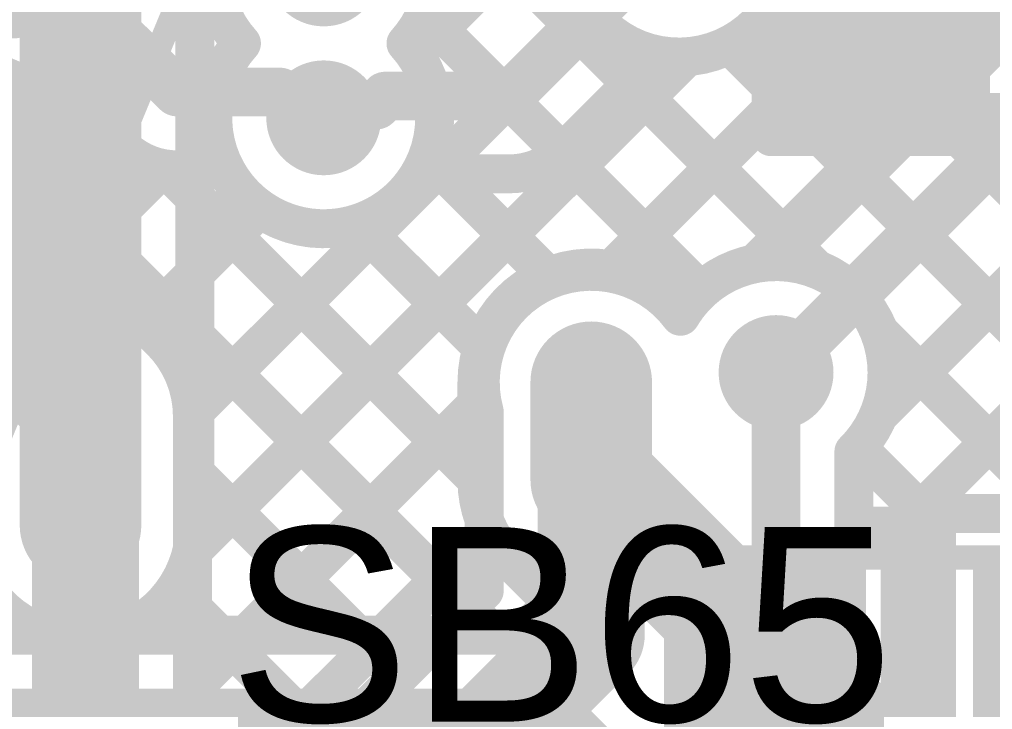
# Model space of a CAD drawing. Header units: millimetres. Extents: x -0.64 to 2.98, y -0.65 to 2.86.
# Drawn here: x -0.0376 to 0.1625, y 1.7117 to 1.8536 of the extents above; entities that cross this region are included whole.
import ezdxf

# ---------------------------------------------------------------- set-up
doc = ezdxf.new("R2010")
doc.units = ezdxf.units.MM
doc.header["$MEASUREMENT"] = 0
for name, color, linetype in [('BottomLayer', 5, 'Continuous'), ('BottomOverlay', 54, 'Continuous'), ('BottomPaste', 16, 'Continuous'), ('BottomSolder', 6, 'Continuous'), ('Mechanical2', 216, 'Continuous'), ('PadHoleLayer', 156, 'Continuous'), ('TopLayer', 1, 'Continuous'), ('TopOverlay', 2, 'Continuous'), ('TopPaste', 8, 'Continuous'), ('TopSolder', 216, 'Continuous'), ('ViaHoleLayer', 16, 'Continuous')]:
    doc.layers.add(name, color=color, linetype=linetype)
doc.styles.add('Arial', font='', dxfattribs={"height": 0.2})
doc.styles.get('Arial').set_extended_font_data('Arial')

# ---------------------------------------------------------------- blocks, each defined once
blk = doc.blocks.new('R___0603_B_67')
at = {"layer": 'BottomLayer'}
for points in [[(-0.045, -0.0175), (-0.045, 0.0175), (-0.015, 0.0175), (-0.015, -0.0175)], [(0.015, -0.0175), (0.015, 0.0175), (0.045, 0.0175), (0.045, -0.0175)]]:
    blk.add_hatch(color=5, dxfattribs=at).paths.add_polyline_path(points)
at = {"layer": 'BottomPaste'}
for points in [[(-0.045, -0.0175), (-0.045, 0.0175), (-0.015, 0.0175), (-0.015, -0.0175)], [(0.015, -0.0175), (0.015, 0.0175), (0.045, 0.0175), (0.045, -0.0175)]]:
    blk.add_hatch(color=16, dxfattribs=at).paths.add_polyline_path(points)
at = {"layer": 'BottomSolder'}
for points in [[(-0.049, -0.0215), (-0.049, 0.0215), (-0.011, 0.0215), (-0.011, -0.0215)], [(0.011, -0.0215), (0.011, 0.0215), (0.049, 0.0215), (0.049, -0.0215)]]:
    blk.add_hatch(color=6, dxfattribs=at).paths.add_polyline_path(points)
at = {"layer": 'BottomOverlay', "const_width": 0.005}
for points in [[(-0.048, -0.021), (-0.048, 0.021)], [(0.048, 0.021), (-0.048, 0.021)], [(0.048, -0.021), (0.048, 0.021)], [(0.048, -0.021), (-0.048, -0.021)]]:
    blk.add_lwpolyline(points, dxfattribs=at)
at = {"layer": 'BottomOverlay', "const_width": 0.0025}
for points in [[(-0.04925, 0.021, 1), (-0.04675, 0.021, 1)], [(-0.04925, 0.021, 1), (-0.04675, 0.021, 1)], [(0.04675, 0.021, 1), (0.04925, 0.021, 1)], [(0.04675, 0.021, 1), (0.04925, 0.021, 1)], [(-0.04925, -0.021, 1), (-0.04675, -0.021, 1)], [(-0.04925, -0.021, 1), (-0.04675, -0.021, 1)], [(0.04675, -0.021, 1), (0.04925, -0.021, 1)], [(0.04675, -0.021, 1), (0.04925, -0.021, 1)]]:
    blk.add_lwpolyline(points, format="xyb", close=True, dxfattribs=at)
blk = doc.blocks.new('SPH8878LR5H_1_75')
at = {"layer": 'BottomSolder'}
h = blk.add_hatch(color=6, dxfattribs=at)
edge = h.paths.add_edge_path()
edge.add_arc((0, -0.04043), 0.004, 0, 360)
at = {"layer": 'PadHoleLayer'}
h = blk.add_hatch(color=156, dxfattribs=at)
edge = h.paths.add_edge_path()
edge.add_arc((0, -0.04043), 0.02018, 0, 360)
at = {"layer": 'TopLayer'}
for points in [[(-0.04567, 0.04992), (-0.0187, 0.04992), (-0.0187, 0.03095), (-0.04567, 0.03095)], [(0.0187, 0.04992), (0.04567, 0.04992), (0.04567, 0.03095), (0.0187, 0.03095)], [(-0.04567, 0.01913), (-0.0187, 0.01913), (-0.0187, -0.00146), (-0.04567, -0.00146)], [(0.0187, 0.01913), (0.04567, 0.01913), (0.04567, -0.00146), (0.0187, -0.00146)]]:
    blk.add_hatch(color=1, dxfattribs=at).paths.add_polyline_path(points)
h = blk.add_hatch(color=1, dxfattribs=at)
edge = h.paths.add_edge_path()
edge.add_arc((0, 0.02464), 0.00787, 0, 360)
h = blk.add_hatch(color=1, dxfattribs=at)
edge = h.paths.add_edge_path()
edge.add_arc((0, -0.04043), 0.03199, 0, 360)
at = {"layer": 'TopPaste'}
for points in [[(-0.04567, 0.04992), (-0.0187, 0.04992), (-0.0187, 0.03095), (-0.04567, 0.03095)], [(0.0187, 0.04992), (0.04567, 0.04992), (0.04567, 0.03095), (0.0187, 0.03095)], [(-0.04567, 0.01913), (-0.0187, 0.01913), (-0.0187, -0.00146), (-0.04567, -0.00146)], [(0.0187, 0.01913), (0.04567, 0.01913), (0.04567, -0.00146), (0.0187, -0.00146)]]:
    blk.add_hatch(color=8, dxfattribs=at).paths.add_polyline_path(points)
h = blk.add_hatch(color=8, dxfattribs=at)
edge = h.paths.add_edge_path()
edge.add_arc((0, 0.02464), 0.00787, 0, 360)
at = {"layer": 'TopSolder'}
for points in [[(-0.04967, 0.05392), (-0.0147, 0.05392), (-0.0147, 0.02695), (-0.04967, 0.02695)], [(0.0147, 0.05392), (0.04967, 0.05392), (0.04967, 0.02695), (0.0147, 0.02695)], [(-0.04967, 0.02313), (-0.0147, 0.02313), (-0.0147, -0.00546), (-0.04967, -0.00546)], [(0.0147, 0.02313), (0.04967, 0.02313), (0.04967, -0.00546), (0.0147, -0.00546)]]:
    blk.add_hatch(color=216, dxfattribs=at).paths.add_polyline_path(points)
h = blk.add_hatch(color=216, dxfattribs=at)
edge = h.paths.add_edge_path()
edge.add_arc((0, 0.02464), 0.01187, 0, 360)
h = blk.add_hatch(color=216, dxfattribs=at)
edge = h.paths.add_edge_path()
edge.add_arc((0, -0.04043), 0.03599, 0, 360)
at = {"layer": 'TopOverlay', "const_width": 0.005}
for points in [[(0.054, 0.058), (-0.054, 0.058)], [(-0.054, -0.084), (-0.054, 0.058)], [(0.054, -0.084), (0.054, 0.058)], [(-0.065, 0.036), (-0.065, 0.046)], [(-0.06, 0.041), (-0.065, 0.046)], [(-0.065, 0.036), (-0.06, 0.041)], [(0.054, -0.084), (-0.054, -0.084)]]:
    blk.add_lwpolyline(points, dxfattribs=at)
at = {"layer": 'TopOverlay', "const_width": 0.0025}
for points in [[(-0.05525, 0.058, 1), (-0.05275, 0.058, 1)], [(-0.05525, 0.058, 1), (-0.05275, 0.058, 1)], [(0.05275, 0.058, 1), (0.05525, 0.058, 1)], [(0.05275, 0.058, 1), (0.05525, 0.058, 1)], [(-0.06625, 0.046, 1), (-0.06375, 0.046, 1)], [(-0.06625, 0.046, 1), (-0.06375, 0.046, 1)], [(-0.06125, 0.041, 1), (-0.05875, 0.041, 1)], [(-0.06125, 0.041, 1), (-0.05875, 0.041, 1)], [(-0.06625, 0.036, 1), (-0.06375, 0.036, 1)], [(-0.06625, 0.036, 1), (-0.06375, 0.036, 1)], [(-0.05525, -0.084, 1), (-0.05275, -0.084, 1)], [(-0.05525, -0.084, 1), (-0.05275, -0.084, 1)], [(0.05275, -0.084, 1), (0.05525, -0.084, 1)], [(0.05275, -0.084, 1), (0.05525, -0.084, 1)]]:
    blk.add_lwpolyline(points, format="xyb", close=True, dxfattribs=at)
blk = doc.blocks.new('SOLDER_BRIDGE_135')
at = {"layer": 'TopLayer'}
for points in [[(-0.045, -0.0175), (-0.045, 0.0175), (-0.015, 0.0175), (-0.015, -0.0175)], [(0.015, -0.0175), (0.015, 0.0175), (0.045, 0.0175), (0.045, -0.0175)]]:
    blk.add_hatch(color=1, dxfattribs=at).paths.add_polyline_path(points)
at = {"layer": 'TopPaste'}
for points in [[(-0.045, -0.0175), (-0.045, 0.0175), (-0.015, 0.0175), (-0.015, -0.0175)], [(0.015, -0.0175), (0.015, 0.0175), (0.045, 0.0175), (0.045, -0.0175)]]:
    blk.add_hatch(color=8, dxfattribs=at).paths.add_polyline_path(points)
at = {"layer": 'TopSolder'}
for points in [[(-0.049, -0.0215), (-0.049, 0.0215), (-0.011, 0.0215), (-0.011, -0.0215)], [(0.011, -0.0215), (0.011, 0.0215), (0.049, 0.0215), (0.049, -0.0215)]]:
    blk.add_hatch(color=216, dxfattribs=at).paths.add_polyline_path(points)
at = {"layer": 'TopOverlay', "const_width": 0.005}
for points in [[(-0.05, 0.022), (-0.05, -0.022)], [(0.05, 0.022), (-0.05, 0.022)], [(0.05, 0.022), (0.05, -0.022)], [(0.05, -0.022), (-0.05, -0.022)]]:
    blk.add_lwpolyline(points, dxfattribs=at)
at = {"layer": 'TopOverlay', "const_width": 0.0025}
for points in [[(-0.05125, 0.022, 1), (-0.04875, 0.022, 1)], [(-0.05125, 0.022, 1), (-0.04875, 0.022, 1)], [(0.04875, 0.022, 1), (0.05125, 0.022, 1)], [(0.04875, 0.022, 1), (0.05125, 0.022, 1)], [(-0.05125, -0.022, 1), (-0.04875, -0.022, 1)], [(-0.05125, -0.022, 1), (-0.04875, -0.022, 1)], [(0.04875, -0.022, 1), (0.05125, -0.022, 1)], [(0.04875, -0.022, 1), (0.05125, -0.022, 1)]]:
    blk.add_lwpolyline(points, format="xyb", close=True, dxfattribs=at)
blk = doc.blocks.new('SOLDER_BRIDGE_143')
at = {"layer": 'TopLayer'}
for points in [[(-0.045, -0.0175), (-0.045, 0.0175), (-0.015, 0.0175), (-0.015, -0.0175)], [(0.015, -0.0175), (0.015, 0.0175), (0.045, 0.0175), (0.045, -0.0175)]]:
    blk.add_hatch(color=1, dxfattribs=at).paths.add_polyline_path(points)
at = {"layer": 'TopPaste'}
for points in [[(-0.045, -0.0175), (-0.045, 0.0175), (-0.015, 0.0175), (-0.015, -0.0175)], [(0.015, -0.0175), (0.015, 0.0175), (0.045, 0.0175), (0.045, -0.0175)]]:
    blk.add_hatch(color=8, dxfattribs=at).paths.add_polyline_path(points)
at = {"layer": 'TopSolder'}
for points in [[(-0.049, -0.0215), (-0.049, 0.0215), (-0.011, 0.0215), (-0.011, -0.0215)], [(0.011, -0.0215), (0.011, 0.0215), (0.049, 0.0215), (0.049, -0.0215)]]:
    blk.add_hatch(color=216, dxfattribs=at).paths.add_polyline_path(points)
at = {"layer": 'TopOverlay', "const_width": 0.005}
for points in [[(-0.05, -0.022), (-0.05, 0.022)], [(-0.05, 0.022), (0.05, 0.022)], [(0.05, -0.022), (0.05, 0.022)], [(-0.05, -0.022), (0.05, -0.022)]]:
    blk.add_lwpolyline(points, dxfattribs=at)
at = {"layer": 'TopOverlay', "const_width": 0.0025}
for points in [[(-0.05125, 0.022, 1), (-0.04875, 0.022, 1)], [(-0.05125, 0.022, 1), (-0.04875, 0.022, 1)], [(0.04875, 0.022, 1), (0.05125, 0.022, 1)], [(0.04875, 0.022, 1), (0.05125, 0.022, 1)], [(-0.05125, -0.022, 1), (-0.04875, -0.022, 1)], [(-0.05125, -0.022, 1), (-0.04875, -0.022, 1)], [(0.04875, -0.022, 1), (0.05125, -0.022, 1)], [(0.04875, -0.022, 1), (0.05125, -0.022, 1)]]:
    blk.add_lwpolyline(points, format="xyb", close=True, dxfattribs=at)
blk = doc.blocks.new('SPM0687LR5H_1_235')
at = {"layer": 'TopOverlay', "const_width": 0.005}
for points in [[(0.07402, 0.09591), (-0.07402, 0.09591)], [(-0.07402, -0.10591), (-0.07402, 0.09591)]]:
    blk.add_lwpolyline(points, dxfattribs=at)
at = {"layer": 'TopOverlay', "const_width": 0.0025}
blk.add_lwpolyline([(-0.07527, 0.09591, 1), (-0.07277, 0.09591, 1)], format="xyb", close=True, dxfattribs=at)
blk.add_lwpolyline([(-0.07527, 0.09591, 1), (-0.07277, 0.09591, 1)], format="xyb", close=True, dxfattribs=at)

msp = doc.modelspace()

# ---------------------------------------------------------------- hatches: boundary and pattern name
at = {"layer": 'BottomLayer'}
h = msp.add_hatch(color=5, dxfattribs=at)
edge = h.paths.add_edge_path()
edge.add_arc((0.025, 1.864), 0.01181, 0, 360)
h = msp.add_hatch(color=5, dxfattribs=at)
edge = h.paths.add_edge_path()
edge.add_arc((0.025, 1.83338), 0.01181, 0, 360)
h = msp.add_hatch(color=5, dxfattribs=at)
edge = h.paths.add_edge_path()
edge.add_arc((0.118, 1.781), 0.01181, 0, 360)
h = msp.add_hatch(color=5, dxfattribs=at)
edge = h.paths.add_edge_path()
edge.add_arc((0.08, 1.779), 0.01181, 0, 360)
h = msp.add_hatch(color=5, dxfattribs=at)
edge = h.paths.add_edge_path()
edge.add_arc((-0.025, 1.74961), 0.01181, 0, 360)
at = {"layer": 'BottomSolder'}
h = msp.add_hatch(color=6, dxfattribs=at)
edge = h.paths.add_edge_path()
edge.add_arc((0.025, 1.83338), 0.00791, 0, 360)
h = msp.add_hatch(color=6, dxfattribs=at)
edge = h.paths.add_edge_path()
edge.add_arc((0.118, 1.781), 0.00791, 0, 360)
h = msp.add_hatch(color=6, dxfattribs=at)
edge = h.paths.add_edge_path()
edge.add_arc((0.08, 1.779), 0.00791, 0, 360)
h = msp.add_hatch(color=6, dxfattribs=at)
edge = h.paths.add_edge_path()
edge.add_arc((-0.025, 1.74961), 0.00791, 0, 360)
at = {"layer": 'TopLayer'}
h = msp.add_hatch(color=1, dxfattribs=at)
edge = h.paths.add_edge_path()
edge.add_arc((0.025, 1.864), 0.01181, 0, 360)
h = msp.add_hatch(color=1, dxfattribs=at)
edge = h.paths.add_edge_path()
edge.add_arc((0.025, 1.83338), 0.01181, 0, 360)
h = msp.add_hatch(color=1, dxfattribs=at)
edge = h.paths.add_edge_path()
edge.add_arc((0.118, 1.781), 0.01181, 0, 360)
h = msp.add_hatch(color=1, dxfattribs=at)
edge = h.paths.add_edge_path()
edge.add_arc((0.08, 1.779), 0.01181, 0, 360)
h = msp.add_hatch(color=1, dxfattribs=at)
edge = h.paths.add_edge_path()
edge.add_arc((-0.025, 1.74961), 0.01181, 0, 360)
msp.add_hatch(color=1, dxfattribs=at).paths.add_polyline_path([(0.162, 1.701), (0.259, 1.701), (0.259, 1.741), (0.162, 1.741)])
at = {"layer": 'TopSolder'}
h = msp.add_hatch(color=216, dxfattribs=at)
edge = h.paths.add_edge_path()
edge.add_arc((0.025, 1.83338), 0.00791, 0, 360)
h = msp.add_hatch(color=216, dxfattribs=at)
edge = h.paths.add_edge_path()
edge.add_arc((0.118, 1.781), 0.00791, 0, 360)
h = msp.add_hatch(color=216, dxfattribs=at)
edge = h.paths.add_edge_path()
edge.add_arc((0.08, 1.779), 0.00791, 0, 360)
h = msp.add_hatch(color=216, dxfattribs=at)
edge = h.paths.add_edge_path()
edge.add_arc((-0.025, 1.74961), 0.00791, 0, 360)
at = {"layer": 'ViaHoleLayer'}
h = msp.add_hatch(color=16, dxfattribs=at)
edge = h.paths.add_edge_path()
edge.add_arc((0.025, 1.83338), 0.00591, 0, 360)
h = msp.add_hatch(color=16, dxfattribs=at)
edge = h.paths.add_edge_path()
edge.add_arc((0.118, 1.781), 0.00591, 0, 360)
h = msp.add_hatch(color=16, dxfattribs=at)
edge = h.paths.add_edge_path()
edge.add_arc((0.08, 1.779), 0.00591, 0, 360)
h = msp.add_hatch(color=16, dxfattribs=at)
edge = h.paths.add_edge_path()
edge.add_arc((-0.025, 1.74961), 0.00591, 0, 360)

# ---------------------------------------------------------------- linework, layer by layer
at = {"layer": 'BottomLayer'}
for points, const_width in [([(0.11366, 1.80339), (0.367, 2.05673)], 0.008), ([(-0.025, 1.74961), (-0.025, 1.99467)], 0.025), ([(-0.0015, 1.74961), (-0.0015, 1.98493)], 0.008), ([(0.11818, 1.80381), (0.22498, 1.91061)], 0.008), ([(0.118, 1.781), (0.23631, 1.89931)], 0.01), ([(0.06316, 1.83786), (0.08717, 1.86188)], 0.01), ([(0.14916, 1.86424), (0.16389, 1.84952)], 0.008), ([(0.08412, 1.80214), (0.14056, 1.85858)], 0.008), ([(0.12712, 1.858), (0.14975, 1.83537)], 0.008), ([(0.10843, 1.8484), (0.1356, 1.82123)], 0.008), ([(-0.00214, 1.74416), (0.09964, 1.84594)], 0.008), ([(-0.0015, 1.8452), (0.0033, 1.8404)], 0.008), ([(0.07449, 1.82656), (0.09413, 1.84621)], 0.008), ([(0.03579, 1.83598), (0.03767, 1.83786)], 0.01), ([(0.03767, 1.83786), (0.06316, 1.83786)], 0.01), ([(0.08824, 1.84031), (0.12146, 1.80709)], 0.008), ([(0.025, 1.83338), (0.02761, 1.83598)], 0.01), ([(0.02761, 1.83598), (0.03579, 1.83598)], 0.01), ([(-0.0015, 1.82965), (0.00219, 1.83334)], 0.008), ([(0.07409, 1.82618), (0.10252, 1.79775)], 0.008), ([(-0.0015, 1.77309), (0.04728, 1.82186)], 0.008), ([(0.04469, 1.82186), (0.06316, 1.82186)], 0.008), ([(0.05012, 1.82186), (0.07119, 1.80079)], 0.008), ([(-0.0015, 1.81691), (0.0565, 1.75891)], 0.008), ([(-0.0015, 1.80137), (0.01186, 1.81473)], 0.008), ([(0.03202, 1.81167), (0.0576, 1.7861)], 0.008), ([(-0.0015, 1.78863), (0.06013, 1.727)], 0.008), ([(0.08, 1.75894), (0.08, 1.779)], 0.025), ([(0.0565, 1.75894), (0.0565, 1.779)], 0.008), ([(0.00898, 1.727), (0.0565, 1.77452)], 0.008), ([(0.08, 1.75894), (0.14269, 1.69625)], 0.025), ([(-0.0015, 1.76035), (0.03185, 1.727)], 0.008), ([(0.03727, 1.727), (0.05889, 1.74862)], 0.008), ([(0.0634, 1.7423), (0.08035, 1.72536)], 0.008), ([(-0.00568, 1.73624), (0.00356, 1.727)], 0.008), ([(0.06555, 1.727), (0.07213, 1.73358)], 0.008), ([(-0.17599, 1.727), (-0.03141, 1.727)], 0.008), ([(-0.01859, 1.727), (0.07328, 1.727)], 0.008), ([(-0.232, 1.711), (0.07328, 1.711)], 0.01), ([(0.07328, 1.711), (0.10869, 1.6756)], 0.01)]:
    msp.add_lwpolyline(points, dxfattribs=dict(at, const_width=const_width))
at = {"layer": 'BottomLayer', "const_width": 0.008}
for points in [[(0.00809, 1.84869, -1.109065), (0.04469, 1.87552)], [(0.11815, 1.858, -0.324056), (0.09413, 1.84621)], [(0.04469, 1.82186, -1.109065), (0.00809, 1.84869)], [(0.07449, 1.82656, -0.199231), (0.06316, 1.82186)], [(0.07447, 1.82655, -0.198912), (0.06316, 1.82186)], [(0.09873, 1.7932, -0.259218), (0.11818, 1.80381)], [(0.0565, 1.779, -0.71875), (0.09873, 1.7932)], [(0.06338, 1.74232, -0.198912), (0.0565, 1.75894)], [(0.0634, 1.7423, -0.199188), (0.0565, 1.75894)], [(-0.03141, 1.727, -0.335474), (-0.0485, 1.74961)], [(-0.0015, 1.74961, -0.335474), (-0.01859, 1.727)], [(0.07328, 1.727, -0.114791), (0.08035, 1.72536)], [(0.07328, 1.727, -0.114791), (0.08035, 1.72536)]]:
    msp.add_lwpolyline(points, format="xyb", dxfattribs=at)
at = {"layer": 'BottomLayer'}
for points, const_width in [([(0.00609, 1.84869, 1), (0.01009, 1.84869, 1)], 0.004), ([(0.00609, 1.84869, 1), (0.01009, 1.84869, 1)], 0.004), ([(0.16189, 1.84952, 1), (0.16589, 1.84952, 1)], 0.004), ([(0.10643, 1.8484, 1), (0.11043, 1.8484, 1)], 0.004), ([(-0.0035, 1.8452, 1), (0.0005, 1.8452, 1)], 0.004), ([(0.09213, 1.84621, 1), (0.09613, 1.84621, 1)], 0.004), ([(0.09213, 1.84621, 1), (0.09613, 1.84621, 1)], 0.004), ([(0.09764, 1.84594, 1), (0.10164, 1.84594, 1)], 0.004), ([(0.0013, 1.8404, 1), (0.0053, 1.8404, 1)], 0.004), ([(0.03517, 1.83786, 1), (0.04017, 1.83786, 1)], 0.005), ([(0.03517, 1.83786, 1), (0.04017, 1.83786, 1)], 0.005), ([(0.06066, 1.83786, 1), (0.06566, 1.83786, 1)], 0.005), ([(0.06066, 1.83786, 1), (0.06566, 1.83786, 1)], 0.005), ([(0.08624, 1.84031, 1), (0.09024, 1.84031, 1)], 0.004), ([(0.02511, 1.83598, 1), (0.03011, 1.83598, 1)], 0.005), ([(0.02511, 1.83598, 1), (0.03011, 1.83598, 1)], 0.005), ([(0.03329, 1.83598, 1), (0.03829, 1.83598, 1)], 0.005), ([(0.03329, 1.83598, 1), (0.03829, 1.83598, 1)], 0.005), ([(0.14775, 1.83537, 1), (0.15175, 1.83537, 1)], 0.004), ([(0.00019, 1.83334, 1), (0.00419, 1.83334, 1)], 0.004), ([(0.0225, 1.83338, 1), (0.0275, 1.83338, 1)], 0.005), ([(-0.0035, 1.82965, 1), (0.0005, 1.82965, 1)], 0.004), ([(0.07247, 1.82655, 1), (0.07647, 1.82655, 1)], 0.004), ([(0.07249, 1.82656, 1), (0.07649, 1.82656, 1)], 0.004), ([(0.07249, 1.82656, 1), (0.07649, 1.82656, 1)], 0.004), ([(0.07209, 1.82618, 1), (0.07609, 1.82618, 1)], 0.004), ([(0.04269, 1.82186, 1), (0.04669, 1.82186, 1)], 0.004), ([(0.04269, 1.82186, 1), (0.04669, 1.82186, 1)], 0.004), ([(0.04528, 1.82186, 1), (0.04928, 1.82186, 1)], 0.004), ([(0.04812, 1.82186, 1), (0.05212, 1.82186, 1)], 0.004), ([(0.06116, 1.82186, 1), (0.06516, 1.82186, 1)], 0.004), ([(0.06116, 1.82186, 1), (0.06516, 1.82186, 1)], 0.004), ([(0.06116, 1.82186, 1), (0.06516, 1.82186, 1)], 0.004), ([(0.1336, 1.82123, 1), (0.1376, 1.82123, 1)], 0.004), ([(-0.0035, 1.81691, 1), (0.0005, 1.81691, 1)], 0.004), ([(0.00986, 1.81473, 1), (0.01386, 1.81473, 1)], 0.004), ([(0.03002, 1.81167, 1), (0.03402, 1.81167, 1)], 0.004), ([(0.11946, 1.80709, 1), (0.12346, 1.80709, 1)], 0.004), ([(0.11166, 1.80339, 1), (0.11566, 1.80339, 1)], 0.004), ([(0.11618, 1.80381, 1), (0.12018, 1.80381, 1)], 0.004), ([(0.11618, 1.80381, 1), (0.12018, 1.80381, 1)], 0.004), ([(-0.0035, 1.80137, 1), (0.0005, 1.80137, 1)], 0.004), ([(0.06919, 1.80079, 1), (0.07319, 1.80079, 1)], 0.004), ([(0.08212, 1.80214, 1), (0.08612, 1.80214, 1)], 0.004), ([(0.10052, 1.79775, 1), (0.10452, 1.79775, 1)], 0.004), ([(0.09673, 1.7932, 1), (0.10073, 1.7932, 1)], 0.004), ([(0.09673, 1.7932, 1), (0.10073, 1.7932, 1)], 0.004), ([(-0.0035, 1.78863, 1), (0.0005, 1.78863, 1)], 0.004), ([(0.07375, 1.779, 1), (0.08625, 1.779, 1)], 0.0125), ([(0.0556, 1.7861, 1), (0.0596, 1.7861, 1)], 0.004), ([(0.1155, 1.781, 1), (0.1205, 1.781, 1)], 0.005), ([(0.0545, 1.779, 1), (0.0585, 1.779, 1)], 0.004), ([(0.0545, 1.779, 1), (0.0585, 1.779, 1)], 0.004), ([(0.0545, 1.77452, 1), (0.0585, 1.77452, 1)], 0.004), ([(-0.0035, 1.77309, 1), (0.0005, 1.77309, 1)], 0.004), ([(0.07375, 1.75894, 1), (0.08625, 1.75894, 1)], 0.0125), ([(0.07375, 1.75894, 1), (0.08625, 1.75894, 1)], 0.0125), ([(-0.0035, 1.76035, 1), (0.0005, 1.76035, 1)], 0.004), ([(0.0545, 1.75894, 1), (0.0585, 1.75894, 1)], 0.004), ([(0.0545, 1.75894, 1), (0.0585, 1.75894, 1)], 0.004), ([(0.0545, 1.75894, 1), (0.0585, 1.75894, 1)], 0.004), ([(0.0545, 1.75891, 1), (0.0585, 1.75891, 1)], 0.004), ([(-0.03125, 1.74961, 1), (-0.01875, 1.74961, 1)], 0.0125), ([(-0.0035, 1.74961, 1), (0.0005, 1.74961, 1)], 0.004), ([(-0.0035, 1.74961, 1), (0.0005, 1.74961, 1)], 0.004), ([(0.05689, 1.74862, 1), (0.06089, 1.74862, 1)], 0.004), ([(-0.00414, 1.74416, 1), (-0.00014, 1.74416, 1)], 0.004), ([(0.06138, 1.74232, 1), (0.06538, 1.74232, 1)], 0.004), ([(0.0614, 1.7423, 1), (0.0654, 1.7423, 1)], 0.004), ([(0.0614, 1.7423, 1), (0.0654, 1.7423, 1)], 0.004), ([(-0.00768, 1.73624, 1), (-0.00368, 1.73624, 1)], 0.004), ([(0.07013, 1.73358, 1), (0.07413, 1.73358, 1)], 0.004), ([(-0.03341, 1.727, 1), (-0.02941, 1.727, 1)], 0.004), ([(-0.03341, 1.727, 1), (-0.02941, 1.727, 1)], 0.004), ([(-0.02059, 1.727, 1), (-0.01659, 1.727, 1)], 0.004), ([(-0.02059, 1.727, 1), (-0.01659, 1.727, 1)], 0.004), ([(0.00156, 1.727, 1), (0.00556, 1.727, 1)], 0.004), ([(0.00698, 1.727, 1), (0.01098, 1.727, 1)], 0.004), ([(0.02985, 1.727, 1), (0.03385, 1.727, 1)], 0.004), ([(0.03527, 1.727, 1), (0.03927, 1.727, 1)], 0.004), ([(0.05813, 1.727, 1), (0.06213, 1.727, 1)], 0.004), ([(0.06355, 1.727, 1), (0.06755, 1.727, 1)], 0.004), ([(0.07128, 1.727, 1), (0.07528, 1.727, 1)], 0.004), ([(0.07128, 1.727, 1), (0.07528, 1.727, 1)], 0.004), ([(0.07128, 1.727, 1), (0.07528, 1.727, 1)], 0.004), ([(0.07835, 1.72536, 1), (0.08235, 1.72536, 1)], 0.004), ([(0.07835, 1.72536, 1), (0.08235, 1.72536, 1)], 0.004), ([(0.07835, 1.72536, 1), (0.08235, 1.72536, 1)], 0.004), ([(0.07078, 1.711, 1), (0.07578, 1.711, 1)], 0.005), ([(0.07078, 1.711, 1), (0.07578, 1.711, 1)], 0.005)]:
    msp.add_lwpolyline(points, format="xyb", close=True, dxfattribs=dict(at, const_width=const_width))
at = {"layer": 'Mechanical2', "const_width": 0.01}
msp.add_lwpolyline([(1.75783, 2.80917, -6.230382), (0.64896, 2.81029)], format="xyb", dxfattribs=at)
at = {"layer": 'TopLayer'}
for points, const_width in [([(0.024, 1.90455), (0.12631, 1.80225)], 0.008), ([(0.04365, 1.84652), (0.08078, 1.88365)], 0.008), ([(-0.02747, 1.86099), (-0.00517, 1.83869)], 0.01), ([(0.143, 1.858), (0.143, 1.8605)], 0.01), ([(-0.00201, 1.77258), (0.08004, 1.85463)], 0.008), ([(0.117, 1.8295), (0.117, 1.85607)], 0.008), ([(0.04575, 1.85452), (0.10252, 1.79775)], 0.008), ([(0.10843, 1.8484), (0.117, 1.83984)], 0.008), ([(-0.002, 1.7443), (0.09964, 1.84594)], 0.008), ([(-0.00517, 1.83869), (0.016, 1.83869)], 0.01), ([(0.08352, 1.80154), (0.117, 1.83502)], 0.008), ([(-0.049, 1.797), (-0.038, 1.826)], 0.022), ([(0.11366, 1.80339), (0.13977, 1.8295)], 0.008), ([(0.117, 1.8295), (0.169, 1.8295)], 0.008), ([(0.12734, 1.8295), (0.202, 1.75484)], 0.008), ([(0.13489, 1.79634), (0.16805, 1.8295)], 0.008), ([(0.13905, 1.77222), (0.19634, 1.8295)], 0.008), ([(0.15562, 1.8295), (0.202, 1.78312)], 0.008), ([(0.04643, 1.82555), (0.07173, 1.80026)], 0.008), ([(-0.02016, 1.81099), (-0.00818, 1.82297)], 0.008), ([(-0.00744, 1.82285), (0.058, 1.75741)], 0.008), ([(-0.00517, 1.82269), (0.00485, 1.82269)], 0.008), ([(-0.02339, 1.8025), (-0.01743, 1.8182)], 0.008), ([(-0.01188, 1.79099), (0.01186, 1.81473)], 0.008), ([(0.03202, 1.81167), (0.05815, 1.78555)], 0.008), ([(0.14349, 1.74837), (0.20585, 1.81073)], 0.008), ([(-0.02118, 1.80831), (0.05451, 1.73262)], 0.008), ([(-0.04869, 1.79669), (-0.024, 1.772)], 0.022), ([(-0.02339, 1.8025), (-0.00848, 1.7876)], 0.008), ([(0.13925, 1.78931), (0.17655, 1.752)], 0.008), ([(0.08, 1.727), (0.08, 1.779)], 0.022), ([(0.118, 1.72145), (0.118, 1.781)], 0.01), ([(-0.024, 1.707), (-0.024, 1.772)], 0.022), ([(-0.002, 1.71602), (0.05746, 1.77548)], 0.008), ([(0.058, 1.73611), (0.058, 1.77297)], 0.008), ([(-0.002, 1.707), (-0.002, 1.772)], 0.008), ([(0.134, 1.74944), (0.134, 1.76474)], 0.008), ([(0.13475, 1.76552), (0.151, 1.74927)], 0.008), ([(-0.002, 1.76085), (0.04037, 1.71848)], 0.008), ([(0.151, 1.704), (0.151, 1.752)], 0.008), ([(0.151, 1.752), (0.202, 1.752)], 0.008), ([(0.134, 1.74944), (0.14349, 1.74944)], 0.008), ([(0.14349, 1.704), (0.14349, 1.74944)], 0.008), ([(0.00927, 1.699), (0.058, 1.74773)], 0.008), ([(0.02089, 1.699), (0.058, 1.73611)], 0.008), ([(-0.002, 1.73256), (0.02622, 1.70434)], 0.008), ([(0.03, 1.677), (0.08, 1.727)], 0.022), ([(0.14349, 1.72849), (0.151, 1.72098)], 0.008), ([(0.14349, 1.72008), (0.151, 1.7276)], 0.008), ([(0.11749, 1.72094), (0.118, 1.72145)], 0.01), ([(0.11749, 1.477), (0.11749, 1.72094)], 0.01), ([(-0.054, 1.677), (-0.024, 1.707)], 0.022)]:
    msp.add_lwpolyline(points, dxfattribs=dict(at, const_width=const_width))
at = {"layer": 'TopLayer', "const_width": 0.008}
for points in [[(0.117, 1.85607, -1.077647), (0.08109, 1.884)], [(0.04781, 1.864, -0.186064), (0.04191, 1.84869)], [(0.04191, 1.84869, -0.186064), (0.04781, 1.83338)], [(0.04781, 1.83338, -0.781688), (0.00485, 1.82269)], [(-0.00517, 1.82269, -0.161819), (-0.01475, 1.82587)], [(-0.00517, 1.82269, -0.161819), (-0.01475, 1.82587)], [(0.09834, 1.79257, -0.764096), (0.14081, 1.781)], [(0.058, 1.77297, -0.830449), (0.09834, 1.79257)], [(-0.00848, 1.7876, -0.199566), (-0.002, 1.772)], [(-0.00844, 1.78756, -0.198912), (-0.002, 1.772)], [(0.14081, 1.781, -0.200996), (0.134, 1.76474)]]:
    msp.add_lwpolyline(points, format="xyb", dxfattribs=at)
at = {"layer": 'TopLayer'}
for points, const_width in [([(0.1405, 1.858, 1), (0.1455, 1.858, 1)], 0.005), ([(0.07804, 1.85463, 1), (0.08204, 1.85463, 1)], 0.004), ([(0.115, 1.85607, 1), (0.119, 1.85607, 1)], 0.004), ([(0.115, 1.85607, 1), (0.119, 1.85607, 1)], 0.004), ([(0.04375, 1.85452, 1), (0.04775, 1.85452, 1)], 0.004), ([(0.03991, 1.84869, 1), (0.04391, 1.84869, 1)], 0.004), ([(0.03991, 1.84869, 1), (0.04391, 1.84869, 1)], 0.004), ([(0.10643, 1.8484, 1), (0.11043, 1.8484, 1)], 0.004), ([(0.04165, 1.84652, 1), (0.04565, 1.84652, 1)], 0.004), ([(0.09764, 1.84594, 1), (0.10164, 1.84594, 1)], 0.004), ([(-0.00767, 1.83869, 1), (-0.00267, 1.83869, 1)], 0.005), ([(-0.00767, 1.83869, 1), (-0.00267, 1.83869, 1)], 0.005), ([(0.0135, 1.83869, 1), (0.0185, 1.83869, 1)], 0.005), ([(0.115, 1.83984, 1), (0.119, 1.83984, 1)], 0.004), ([(0.115, 1.83502, 1), (0.119, 1.83502, 1)], 0.004), ([(-0.0435, 1.826, 1), (-0.0325, 1.826, 1)], 0.011), ([(0.04581, 1.83338, 1), (0.04981, 1.83338, 1)], 0.004), ([(0.04581, 1.83338, 1), (0.04981, 1.83338, 1)], 0.004), ([(0.115, 1.8295, 1), (0.119, 1.8295, 1)], 0.004), ([(0.115, 1.8295, 1), (0.119, 1.8295, 1)], 0.004), ([(0.12534, 1.8295, 1), (0.12934, 1.8295, 1)], 0.004), ([(0.13777, 1.8295, 1), (0.14177, 1.8295, 1)], 0.004), ([(0.15362, 1.8295, 1), (0.15762, 1.8295, 1)], 0.004), ([(-0.01675, 1.82587, 1), (-0.01275, 1.82587, 1)], 0.004), ([(-0.01675, 1.82587, 1), (-0.01275, 1.82587, 1)], 0.004), ([(0.04443, 1.82555, 1), (0.04843, 1.82555, 1)], 0.004), ([(-0.01018, 1.82297, 1), (-0.00618, 1.82297, 1)], 0.004), ([(-0.00944, 1.82285, 1), (-0.00544, 1.82285, 1)], 0.004), ([(-0.00717, 1.82269, 1), (-0.00317, 1.82269, 1)], 0.004), ([(-0.00717, 1.82269, 1), (-0.00317, 1.82269, 1)], 0.004), ([(-0.00717, 1.82269, 1), (-0.00317, 1.82269, 1)], 0.004), ([(0.00285, 1.82269, 1), (0.00685, 1.82269, 1)], 0.004), ([(0.00285, 1.82269, 1), (0.00685, 1.82269, 1)], 0.004), ([(-0.01943, 1.8182, 1), (-0.01543, 1.8182, 1)], 0.004), ([(0.00986, 1.81473, 1), (0.01386, 1.81473, 1)], 0.004), ([(-0.02216, 1.81099, 1), (-0.01816, 1.81099, 1)], 0.004), ([(0.03002, 1.81167, 1), (0.03402, 1.81167, 1)], 0.004), ([(-0.02318, 1.80831, 1), (-0.01918, 1.80831, 1)], 0.004), ([(0.11166, 1.80339, 1), (0.11566, 1.80339, 1)], 0.004), ([(-0.02539, 1.8025, 1), (-0.02139, 1.8025, 1)], 0.004), ([(-0.02539, 1.8025, 1), (-0.02139, 1.8025, 1)], 0.004), ([(0.08152, 1.80154, 1), (0.08552, 1.80154, 1)], 0.004), ([(0.12431, 1.80225, 1), (0.12831, 1.80225, 1)], 0.004), ([(0.06973, 1.80026, 1), (0.07373, 1.80026, 1)], 0.004), ([(0.10052, 1.79775, 1), (0.10452, 1.79775, 1)], 0.004), ([(0.13289, 1.79634, 1), (0.13689, 1.79634, 1)], 0.004), ([(0.09634, 1.79257, 1), (0.10034, 1.79257, 1)], 0.004), ([(0.09634, 1.79257, 1), (0.10034, 1.79257, 1)], 0.004), ([(-0.01388, 1.79099, 1), (-0.00988, 1.79099, 1)], 0.004), ([(0.13725, 1.78931, 1), (0.14125, 1.78931, 1)], 0.004), ([(-0.01048, 1.7876, 1), (-0.00648, 1.7876, 1)], 0.004), ([(-0.01048, 1.7876, 1), (-0.00648, 1.7876, 1)], 0.004), ([(-0.01044, 1.78756, 1), (-0.00644, 1.78756, 1)], 0.004), ([(0.05615, 1.78555, 1), (0.06015, 1.78555, 1)], 0.004), ([(0.0745, 1.779, 1), (0.0855, 1.779, 1)], 0.011), ([(0.1155, 1.781, 1), (0.1205, 1.781, 1)], 0.005), ([(0.13881, 1.781, 1), (0.14281, 1.781, 1)], 0.004), ([(0.13881, 1.781, 1), (0.14281, 1.781, 1)], 0.004), ([(-0.0295, 1.772, 1), (-0.0185, 1.772, 1)], 0.011), ([(-0.0295, 1.772, 1), (-0.0185, 1.772, 1)], 0.011), ([(0.05546, 1.77548, 1), (0.05946, 1.77548, 1)], 0.004), ([(-0.00401, 1.77258, 1), (-0.00001, 1.77258, 1)], 0.004), ([(0.056, 1.77297, 1), (0.06, 1.77297, 1)], 0.004), ([(0.056, 1.77297, 1), (0.06, 1.77297, 1)], 0.004), ([(-0.004, 1.772, 1), (0, 1.772, 1)], 0.004), ([(-0.004, 1.772, 1), (0, 1.772, 1)], 0.004), ([(-0.004, 1.772, 1), (0, 1.772, 1)], 0.004), ([(0.13705, 1.77222, 1), (0.14105, 1.77222, 1)], 0.004), ([(0.132, 1.76474, 1), (0.136, 1.76474, 1)], 0.004), ([(0.132, 1.76474, 1), (0.136, 1.76474, 1)], 0.004), ([(0.13275, 1.76552, 1), (0.13675, 1.76552, 1)], 0.004), ([(-0.004, 1.76085, 1), (0, 1.76085, 1)], 0.004), ([(0.056, 1.75741, 1), (0.06, 1.75741, 1)], 0.004), ([(0.149, 1.752, 1), (0.153, 1.752, 1)], 0.004), ([(0.149, 1.752, 1), (0.153, 1.752, 1)], 0.004), ([(0.132, 1.74944, 1), (0.136, 1.74944, 1)], 0.004), ([(0.132, 1.74944, 1), (0.136, 1.74944, 1)], 0.004), ([(0.14149, 1.74944, 1), (0.14549, 1.74944, 1)], 0.004), ([(0.14149, 1.74944, 1), (0.14549, 1.74944, 1)], 0.004), ([(0.149, 1.74927, 1), (0.153, 1.74927, 1)], 0.004), ([(0.056, 1.74773, 1), (0.06, 1.74773, 1)], 0.004), ([(0.14149, 1.74837, 1), (0.14549, 1.74837, 1)], 0.004), ([(-0.004, 1.7443, 1), (0, 1.7443, 1)], 0.004), ([(0.056, 1.73611, 1), (0.06, 1.73611, 1)], 0.004), ([(0.056, 1.73611, 1), (0.06, 1.73611, 1)], 0.004), ([(-0.004, 1.73256, 1), (0, 1.73256, 1)], 0.004), ([(0.05251, 1.73262, 1), (0.05651, 1.73262, 1)], 0.004), ([(0.0745, 1.727, 1), (0.0855, 1.727, 1)], 0.011), ([(0.0745, 1.727, 1), (0.0855, 1.727, 1)], 0.011), ([(0.14149, 1.72849, 1), (0.14549, 1.72849, 1)], 0.004), ([(0.149, 1.7276, 1), (0.153, 1.7276, 1)], 0.004), ([(0.11499, 1.72094, 1), (0.11999, 1.72094, 1)], 0.005), ([(0.11499, 1.72094, 1), (0.11999, 1.72094, 1)], 0.005), ([(0.1155, 1.72145, 1), (0.1205, 1.72145, 1)], 0.005), ([(0.1155, 1.72145, 1), (0.1205, 1.72145, 1)], 0.005), ([(0.149, 1.72098, 1), (0.153, 1.72098, 1)], 0.004), ([(0.14149, 1.72008, 1), (0.14549, 1.72008, 1)], 0.004), ([(0.03837, 1.71848, 1), (0.04237, 1.71848, 1)], 0.004), ([(-0.004, 1.71602, 1), (0, 1.71602, 1)], 0.004), ([(-0.0295, 1.707, 1), (-0.0185, 1.707, 1)], 0.011), ([(-0.0295, 1.707, 1), (-0.0185, 1.707, 1)], 0.011)]:
    msp.add_lwpolyline(points, format="xyb", close=True, dxfattribs=dict(at, const_width=const_width))

# ---------------------------------------------------------------- block references
for name, p, rotation in [('SPH8878LR5H_1_75', (-0.062, 1.871), 247.5), ('SPM0687LR5H_1_235', (-0.15479, 1.74524), 247.5), ('SOLDER_BRIDGE_135', (0.14749, 1.72094), 180), ('R___0603_B_67', (0.18349, 1.67044), 270)]:
    msp.add_blockref(name, p, dxfattribs=dict(rotation=rotation))
msp.add_blockref('SOLDER_BRIDGE_143', (0.173, 1.858))

# ---------------------------------------------------------------- texts
at = {"layer": 'TopOverlay', "style": 'Arial'}
msp.add_text('SB65', height=0.04, dxfattribs=at).set_placement((0.00544, 1.70921))

doc.saveas('drawing.dxf')
